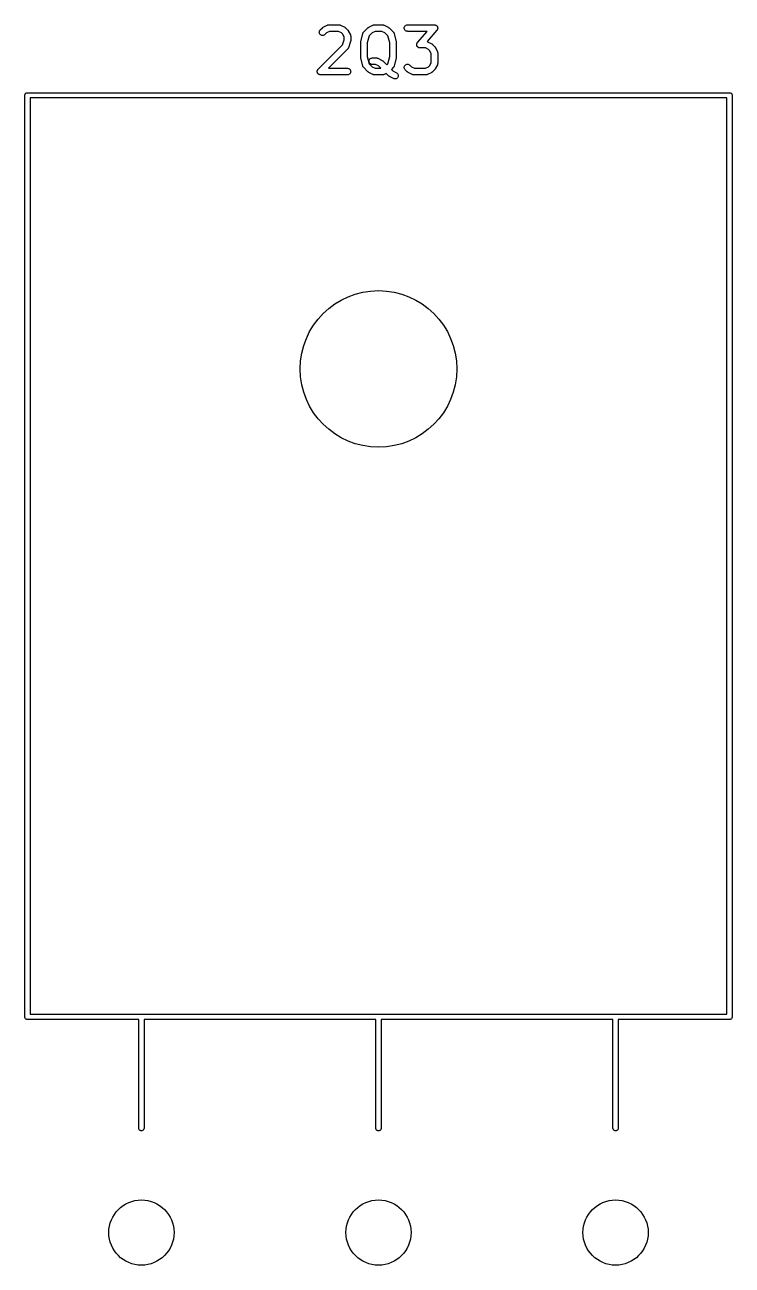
# Model space of a CAD drawing. Extents: x 0.77 to 9.62, y -5.42 to -2.18.
# Drawn here: x 4.815 to 5.456, y -3.305 to -2.182 of the extents above; entities that cross this region are included whole.
import ezdxf

# ---------------------------------------------------------------- set-up
doc = ezdxf.new("R2010")
doc.units = 0
doc.header["$MEASUREMENT"] = 0
doc.layers.add('BLACK', color=7, linetype='CONTINUOUS')

msp = doc.modelspace()

# ---------------------------------------------------------------- linework, layer by layer
at = {"layer": 'BLACK', "linetype": 'CONTINUOUS'}
for p, q in [((5.08186, -2.18828), (5.08192, -2.18771)), ((5.08192, -2.18886), (5.08186, -2.18828)), ((5.08192, -2.18771), (5.08209, -2.18716)), ((5.08208, -2.18941), (5.08192, -2.18886)), ((5.08235, -2.18992), (5.08208, -2.18941)), ((5.08209, -2.18716), (5.08236, -2.18665)), ((5.08236, -2.18665), (5.08273, -2.1862)), ((5.08273, -2.1862), (5.0846, -2.18433)), ((5.0846, -2.18433), (5.08463, -2.1843)), ((5.08463, -2.1843), (5.08476, -2.1842)), ((5.08476, -2.1842), (5.08488, -2.18408)), ((5.08488, -2.18408), (5.08498, -2.18402)), ((5.08498, -2.18402), (5.08508, -2.18394)), ((5.08508, -2.18394), (5.08523, -2.18386)), ((5.08523, -2.18386), (5.08537, -2.18378)), ((5.08537, -2.18378), (5.08912, -2.1819)), ((5.08844, -2.18884), (5.0869, -2.19038)), ((5.09114, -2.1875), (5.08844, -2.18884)), ((5.08912, -2.1819), (5.08916, -2.18188)), ((5.08916, -2.18188), (5.08924, -2.18185)), ((5.08924, -2.18185), (5.08931, -2.18181)), ((5.08931, -2.18181), (5.08951, -2.18175)), ((5.08951, -2.18175), (5.0897, -2.18168)), ((5.0897, -2.18168), (5.08978, -2.18167)), ((5.08978, -2.18167), (5.08987, -2.18165)), ((5.08987, -2.18165), (5.09007, -2.18163)), ((5.09007, -2.18163), (5.09027, -2.18159)), ((5.09027, -2.18159), (5.09035, -2.1816)), ((5.09035, -2.1816), (5.09044, -2.18159)), ((5.09044, -2.18159), (5.09981, -2.18159)), ((5.09912, -2.1875), (5.09114, -2.1875)), ((5.10181, -2.18884), (5.09912, -2.1875)), ((5.09981, -2.18159), (5.09985, -2.18159)), ((5.09985, -2.18159), (5.09994, -2.1816)), ((5.09994, -2.1816), (5.10003, -2.1816)), ((5.10003, -2.1816), (5.10023, -2.18163)), ((5.10023, -2.18163), (5.10043, -2.18165)), ((5.10043, -2.18165), (5.10051, -2.18168)), ((5.10051, -2.18168), (5.10059, -2.1817)), ((5.10059, -2.1817), (5.10078, -2.18177)), ((5.10078, -2.18177), (5.10098, -2.18183)), ((5.10098, -2.18183), (5.10105, -2.18187)), ((5.10105, -2.18187), (5.10113, -2.1819)), ((5.10113, -2.1819), (5.10488, -2.18378)), ((5.10301, -2.19004), (5.10181, -2.18884)), ((5.10488, -2.18378), (5.10492, -2.18379)), ((5.10492, -2.18379), (5.10506, -2.18389)), ((5.10506, -2.18389), (5.1052, -2.18396)), ((5.1052, -2.18396), (5.1053, -2.18404)), ((5.1053, -2.18404), (5.1054, -2.18411)), ((5.1054, -2.18411), (5.10552, -2.18422)), ((5.10552, -2.18422), (5.10565, -2.18433)), ((5.10565, -2.18433), (5.10752, -2.1862)), ((5.10752, -2.1862), (5.10755, -2.18623)), ((5.10755, -2.18623), (5.10766, -2.18636)), ((5.10766, -2.18636), (5.10777, -2.18648)), ((5.10777, -2.18648), (5.10784, -2.18659)), ((5.10784, -2.18659), (5.10791, -2.18668)), ((5.10791, -2.18668), (5.10799, -2.18683)), ((5.10799, -2.18683), (5.10808, -2.18697)), ((5.10808, -2.18697), (5.10995, -2.19072)), ((5.11945, -2.19695), (5.12132, -2.18945)), ((5.12132, -2.18945), (5.12133, -2.18941)), ((5.12133, -2.18941), (5.1214, -2.18922)), ((5.1214, -2.18922), (5.12146, -2.18903)), ((5.12146, -2.18903), (5.1215, -2.18895)), ((5.1215, -2.18895), (5.12153, -2.18887)), ((5.12153, -2.18887), (5.12164, -2.1887)), ((5.12164, -2.1887), (5.12173, -2.18852)), ((5.12173, -2.18852), (5.12179, -2.18846)), ((5.12179, -2.18846), (5.12183, -2.18838)), ((5.12183, -2.18838), (5.12197, -2.18823)), ((5.12197, -2.18823), (5.1221, -2.18808)), ((5.1221, -2.18808), (5.12585, -2.18433)), ((5.12585, -2.18433), (5.12588, -2.1843)), ((5.12588, -2.1843), (5.12601, -2.1842)), ((5.12601, -2.1842), (5.12613, -2.18408)), ((5.12613, -2.18408), (5.12623, -2.18402)), ((5.12623, -2.18402), (5.12633, -2.18394)), ((5.12633, -2.18394), (5.12647, -2.18386)), ((5.12647, -2.18386), (5.12661, -2.18378)), ((5.12661, -2.18378), (5.13036, -2.1819)), ((5.12968, -2.18884), (5.12685, -2.19168)), ((5.13238, -2.1875), (5.12968, -2.18884)), ((5.13036, -2.1819), (5.1304, -2.18188)), ((5.1304, -2.18188), (5.13048, -2.18185)), ((5.13048, -2.18185), (5.13056, -2.18181)), ((5.13056, -2.18181), (5.13075, -2.18175)), ((5.13075, -2.18175), (5.13094, -2.18168)), ((5.13094, -2.18168), (5.13103, -2.18167)), ((5.13103, -2.18167), (5.13111, -2.18165)), ((5.13111, -2.18165), (5.13131, -2.18163)), ((5.13131, -2.18163), (5.13151, -2.18159)), ((5.13151, -2.18159), (5.1316, -2.1816)), ((5.1316, -2.1816), (5.13168, -2.18159)), ((5.13168, -2.18159), (5.13918, -2.18159)), ((5.13849, -2.1875), (5.13238, -2.1875)), ((5.14118, -2.18884), (5.13849, -2.1875)), ((5.13918, -2.18159), (5.13922, -2.18159)), ((5.13922, -2.18159), (5.13931, -2.1816)), ((5.13931, -2.1816), (5.1394, -2.1816)), ((5.1394, -2.1816), (5.1396, -2.18163)), ((5.1396, -2.18163), (5.1398, -2.18165)), ((5.1398, -2.18165), (5.13988, -2.18168)), ((5.13988, -2.18168), (5.13997, -2.1817)), ((5.13997, -2.1817), (5.14015, -2.18177)), ((5.14015, -2.18177), (5.14035, -2.18183)), ((5.14035, -2.18183), (5.14042, -2.18187)), ((5.14042, -2.18187), (5.1405, -2.1819)), ((5.1405, -2.1819), (5.14425, -2.18378)), ((5.14402, -2.19168), (5.14118, -2.18884)), ((5.14425, -2.18378), (5.14429, -2.18379)), ((5.14429, -2.18379), (5.14443, -2.18389)), ((5.14443, -2.18389), (5.14457, -2.18396)), ((5.14457, -2.18396), (5.14467, -2.18404)), ((5.14467, -2.18404), (5.14477, -2.18411)), ((5.14477, -2.18411), (5.14489, -2.18422)), ((5.14489, -2.18422), (5.14502, -2.18433)), ((5.14502, -2.18433), (5.14877, -2.18808)), ((5.14877, -2.18808), (5.1488, -2.18811)), ((5.1488, -2.18811), (5.14892, -2.18826)), ((5.14892, -2.18826), (5.14906, -2.18841)), ((5.14906, -2.18841), (5.1491, -2.18849)), ((5.1491, -2.18849), (5.14916, -2.18856)), ((5.14916, -2.18856), (5.14925, -2.18874)), ((5.14925, -2.18874), (5.14935, -2.18891)), ((5.14935, -2.18891), (5.14938, -2.18899)), ((5.14938, -2.18899), (5.14942, -2.18907)), ((5.14942, -2.18907), (5.14948, -2.18926)), ((5.14948, -2.18926), (5.14955, -2.18945)), ((5.14955, -2.18945), (5.15142, -2.19695)), ((5.15873, -2.18452), (5.15879, -2.18395)), ((5.15878, -2.1851), (5.15873, -2.18452)), ((5.15894, -2.18565), (5.15878, -2.1851)), ((5.15879, -2.18395), (5.15896, -2.1834)), ((5.15921, -2.18616), (5.15894, -2.18565)), ((5.15896, -2.1834), (5.15923, -2.18289)), ((5.15957, -2.18661), (5.15921, -2.18616)), ((5.15923, -2.18289), (5.1596, -2.18245)), ((5.16001, -2.18698), (5.15957, -2.18661)), ((5.1596, -2.18245), (5.16005, -2.18208)), ((5.16052, -2.18726), (5.16001, -2.18698)), ((5.16005, -2.18208), (5.16055, -2.18181)), ((5.16107, -2.18743), (5.16052, -2.18726)), ((5.16055, -2.18181), (5.16111, -2.18165)), ((5.16164, -2.18749), (5.16107, -2.18743)), ((5.16111, -2.18165), (5.16168, -2.18159)), ((5.16168, -2.1875), (5.16164, -2.18749)), ((5.16168, -2.18159), (5.18605, -2.18159)), ((5.17954, -2.1875), (5.16168, -2.1875)), ((5.17071, -2.1976), (5.17954, -2.1875)), ((5.18827, -2.18649), (5.17934, -2.1967)), ((5.18605, -2.18159), (5.18609, -2.18159)), ((5.18609, -2.18159), (5.18628, -2.18161)), ((5.18628, -2.18161), (5.18646, -2.18162)), ((5.18646, -2.18162), (5.18656, -2.18164)), ((5.18656, -2.18164), (5.18667, -2.18165)), ((5.18667, -2.18165), (5.18684, -2.18171)), ((5.18684, -2.18171), (5.18702, -2.18175)), ((5.18702, -2.18175), (5.18712, -2.1818)), ((5.18712, -2.1818), (5.18721, -2.18183)), ((5.18721, -2.18183), (5.18738, -2.18192)), ((5.18738, -2.18192), (5.18755, -2.182)), ((5.18755, -2.182), (5.18763, -2.18206)), ((5.18763, -2.18206), (5.18772, -2.18211)), ((5.18772, -2.18211), (5.18786, -2.18223)), ((5.18786, -2.18223), (5.18801, -2.18233)), ((5.18801, -2.18233), (5.18808, -2.18241)), ((5.18808, -2.18241), (5.18816, -2.18248)), ((5.18816, -2.18248), (5.18828, -2.18262)), ((5.18838, -2.18634), (5.18827, -2.18649)), ((5.18828, -2.18262), (5.1884, -2.18276)), ((5.1885, -2.18619), (5.18838, -2.18634)), ((5.1884, -2.18276), (5.18846, -2.18284)), ((5.18846, -2.18284), (5.18852, -2.18293)), ((5.18855, -2.1861), (5.1885, -2.18619)), ((5.18852, -2.18293), (5.18861, -2.18309)), ((5.18861, -2.18602), (5.18855, -2.1861)), ((5.18861, -2.18309), (5.18871, -2.18325)), ((5.18869, -2.18585), (5.18861, -2.18602)), ((5.18877, -2.18569), (5.18869, -2.18585)), ((5.18871, -2.18325), (5.18874, -2.18334)), ((5.18874, -2.18334), (5.18879, -2.18344)), ((5.1888, -2.18559), (5.18877, -2.18569)), ((5.18879, -2.18344), (5.18884, -2.18361)), ((5.18885, -2.18549), (5.1888, -2.18559)), ((5.18884, -2.18361), (5.18891, -2.18379)), ((5.18889, -2.18531), (5.18885, -2.18549)), ((5.18894, -2.18514), (5.18889, -2.18531)), ((5.18891, -2.18379), (5.18892, -2.18389)), ((5.18892, -2.18389), (5.18895, -2.18399)), ((5.18895, -2.18503), (5.18894, -2.18514)), ((5.18895, -2.18399), (5.18897, -2.18417)), ((5.18898, -2.18493), (5.18895, -2.18503)), ((5.18897, -2.18417), (5.189, -2.18436)), ((5.18899, -2.18475), (5.18898, -2.18493)), ((5.189, -2.18456), (5.18899, -2.18475)), ((5.189, -2.18436), (5.189, -2.18446)), ((5.189, -2.18446), (5.189, -2.18456)), ((5.08085, -2.22182), (5.10286, -2.19982)), ((5.08271, -2.19037), (5.08235, -2.18992)), ((5.08315, -2.19073), (5.08271, -2.19037)), ((5.08366, -2.19101), (5.08315, -2.19073)), ((5.08421, -2.19118), (5.08366, -2.19101)), ((5.08478, -2.19124), (5.08421, -2.19118)), ((5.08536, -2.19119), (5.08478, -2.19124)), ((5.08591, -2.19103), (5.08536, -2.19119)), ((5.08642, -2.19077), (5.08591, -2.19103)), ((5.08687, -2.19041), (5.08642, -2.19077)), ((5.0869, -2.19038), (5.08687, -2.19041)), ((5.10286, -2.19982), (5.10436, -2.19531)), ((5.10436, -2.19274), (5.10301, -2.19004)), ((5.10436, -2.19531), (5.10436, -2.19274)), ((5.11011, -2.19672), (5.10824, -2.20235)), ((5.10995, -2.19072), (5.10997, -2.19076)), ((5.10997, -2.19076), (5.11, -2.19084)), ((5.11, -2.19084), (5.11004, -2.19092)), ((5.11004, -2.19092), (5.1101, -2.19111)), ((5.1101, -2.19111), (5.11017, -2.1913)), ((5.11015, -2.19656), (5.11011, -2.19672)), ((5.1102, -2.19641), (5.11015, -2.19656)), ((5.11017, -2.1913), (5.11018, -2.19138)), ((5.11018, -2.19138), (5.11021, -2.19147)), ((5.11021, -2.19628), (5.1102, -2.19641)), ((5.11021, -2.19147), (5.11023, -2.19167)), ((5.11024, -2.19616), (5.11021, -2.19628)), ((5.11023, -2.19167), (5.11026, -2.19187)), ((5.11025, -2.196), (5.11024, -2.19616)), ((5.11026, -2.19583), (5.11025, -2.196)), ((5.11026, -2.19187), (5.11026, -2.19196)), ((5.11026, -2.19196), (5.11026, -2.19204)), ((5.11026, -2.19204), (5.11026, -2.19579)), ((5.11026, -2.19579), (5.11026, -2.19583)), ((5.11936, -2.19752), (5.1194, -2.19729)), ((5.11936, -2.19757), (5.11936, -2.19752)), ((5.11936, -2.19762), (5.11936, -2.19757)), ((5.11936, -2.19767), (5.11936, -2.19762)), ((5.11936, -2.21079), (5.11936, -2.19767)), ((5.1194, -2.19729), (5.11942, -2.19705)), ((5.11942, -2.19705), (5.11944, -2.197)), ((5.11944, -2.197), (5.11945, -2.19695)), ((5.12685, -2.19168), (5.12526, -2.19803)), ((5.12526, -2.19803), (5.12526, -2.21043)), ((5.1456, -2.19803), (5.14402, -2.19168)), ((5.1456, -2.21043), (5.1456, -2.19803)), ((5.15142, -2.19695), (5.15143, -2.19699)), ((5.15143, -2.19699), (5.15144, -2.19704)), ((5.15144, -2.19704), (5.15145, -2.19709)), ((5.15145, -2.19709), (5.15148, -2.19733)), ((5.15148, -2.19733), (5.15151, -2.19756)), ((5.15151, -2.19756), (5.1515, -2.19761)), ((5.1515, -2.19761), (5.15151, -2.19767)), ((5.15151, -2.19767), (5.15151, -2.21079)), ((5.16998, -2.19952), (5.17, -2.19934)), ((5.16999, -2.19962), (5.16998, -2.19952)), ((5.16998, -2.19973), (5.16999, -2.19962)), ((5.17001, -2.19991), (5.16998, -2.19973)), ((5.17, -2.19915), (5.17003, -2.19905)), ((5.17, -2.19934), (5.17, -2.19915)), ((5.17003, -2.20009), (5.17001, -2.19991)), ((5.17003, -2.19905), (5.17004, -2.19895)), ((5.17006, -2.20019), (5.17003, -2.20009)), ((5.17004, -2.19895), (5.17009, -2.19877)), ((5.17007, -2.2003), (5.17006, -2.20019)), ((5.17014, -2.20047), (5.17007, -2.2003)), ((5.17009, -2.19877), (5.17013, -2.19859)), ((5.17013, -2.19859), (5.17018, -2.1985)), ((5.17019, -2.20065), (5.17014, -2.20047)), ((5.17018, -2.1985), (5.17021, -2.1984)), ((5.17024, -2.20074), (5.17019, -2.20065)), ((5.17021, -2.1984), (5.17029, -2.19823)), ((5.17027, -2.20084), (5.17024, -2.20074)), ((5.17037, -2.20099), (5.17027, -2.20084)), ((5.17029, -2.19823), (5.17037, -2.19806)), ((5.17037, -2.19806), (5.17043, -2.19798)), ((5.17043, -2.19798), (5.17048, -2.19789)), ((5.17048, -2.19789), (5.1706, -2.19775)), ((5.1706, -2.19775), (5.17071, -2.1976)), ((5.17934, -2.1967), (5.17952, -2.19677)), ((5.17952, -2.19677), (5.17972, -2.19683)), ((5.17972, -2.19683), (5.17979, -2.19687)), ((5.17979, -2.19687), (5.17987, -2.1969)), ((5.17987, -2.1969), (5.18362, -2.19877)), ((5.18362, -2.19877), (5.18366, -2.19879)), ((5.18366, -2.19879), (5.1838, -2.19888)), ((5.1838, -2.19888), (5.18394, -2.19896)), ((5.18394, -2.19896), (5.18404, -2.19904)), ((5.18404, -2.19904), (5.18414, -2.19911)), ((5.18414, -2.19911), (5.18426, -2.19922)), ((5.18426, -2.19922), (5.18439, -2.19933)), ((5.18439, -2.19933), (5.18626, -2.2012)), ((5.10752, -2.2035), (5.09007, -2.22096)), ((5.10758, -2.20344), (5.10752, -2.2035)), ((5.10764, -2.20338), (5.10758, -2.20344)), ((5.10776, -2.20321), (5.10764, -2.20338)), ((5.10789, -2.20306), (5.10776, -2.20321)), ((5.10793, -2.20298), (5.10789, -2.20306)), ((5.10798, -2.20291), (5.10793, -2.20298)), ((5.10807, -2.20273), (5.10798, -2.20291)), ((5.10816, -2.20255), (5.10807, -2.20273)), ((5.10819, -2.20247), (5.10816, -2.20255)), ((5.10822, -2.20239), (5.10819, -2.20247)), ((5.10824, -2.20235), (5.10822, -2.20239)), ((5.11936, -2.21084), (5.11936, -2.21079)), ((5.11936, -2.21089), (5.11936, -2.21084)), ((5.11939, -2.21113), (5.11936, -2.21089)), ((5.11941, -2.21136), (5.11939, -2.21113)), ((5.11943, -2.21141), (5.11941, -2.21136)), ((5.11944, -2.21147), (5.11943, -2.21141)), ((5.11945, -2.21151), (5.11944, -2.21147)), ((5.12132, -2.219), (5.11945, -2.21151)), ((5.12526, -2.21043), (5.12685, -2.21678)), ((5.12773, -2.21244), (5.12817, -2.21208)), ((5.12817, -2.21208), (5.12868, -2.21181)), ((5.12868, -2.21181), (5.12924, -2.21164)), ((5.12924, -2.21164), (5.12981, -2.21159)), ((5.12981, -2.21159), (5.13356, -2.21159)), ((5.13356, -2.21159), (5.1336, -2.21159)), ((5.1336, -2.21159), (5.13369, -2.2116)), ((5.13369, -2.2116), (5.13377, -2.21159)), ((5.13377, -2.21159), (5.13397, -2.21163)), ((5.13397, -2.21163), (5.13417, -2.21165)), ((5.13417, -2.21165), (5.13425, -2.21168)), ((5.13425, -2.21168), (5.13434, -2.21169)), ((5.13434, -2.21169), (5.13453, -2.21176)), ((5.13453, -2.21176), (5.13472, -2.21182)), ((5.13472, -2.21182), (5.1348, -2.21187)), ((5.1348, -2.21187), (5.13488, -2.2119)), ((5.13488, -2.2119), (5.13863, -2.21377)), ((5.14402, -2.21678), (5.1456, -2.21043)), ((5.15142, -2.21151), (5.14955, -2.219)), ((5.15143, -2.21145), (5.15142, -2.21151)), ((5.15144, -2.2114), (5.15143, -2.21145)), ((5.15147, -2.21117), (5.15144, -2.2114)), ((5.15151, -2.21094), (5.15147, -2.21117)), ((5.15151, -2.21083), (5.1515, -2.21088)), ((5.1515, -2.21088), (5.15151, -2.21094)), ((5.15151, -2.21079), (5.15151, -2.21083)), ((5.17046, -2.20116), (5.17037, -2.20099)), ((5.17052, -2.20124), (5.17046, -2.20116)), ((5.17058, -2.20133), (5.17052, -2.20124)), ((5.1707, -2.20146), (5.17058, -2.20133)), ((5.17082, -2.20161), (5.1707, -2.20146)), ((5.1709, -2.20167), (5.17082, -2.20161)), ((5.17097, -2.20175), (5.1709, -2.20167)), ((5.17112, -2.20186), (5.17097, -2.20175)), ((5.17126, -2.20198), (5.17112, -2.20186)), ((5.17135, -2.20203), (5.17126, -2.20198)), ((5.17143, -2.20209), (5.17135, -2.20203)), ((5.1716, -2.20217), (5.17143, -2.20209)), ((5.17177, -2.20225), (5.1716, -2.20217)), ((5.17186, -2.20229), (5.17177, -2.20225)), ((5.17196, -2.20233), (5.17186, -2.20229)), ((5.17214, -2.20237), (5.17196, -2.20233)), ((5.17231, -2.20243), (5.17214, -2.20237)), ((5.17242, -2.20244), (5.17231, -2.20243)), ((5.17252, -2.20246), (5.17242, -2.20244)), ((5.1727, -2.20247), (5.17252, -2.20246)), ((5.17289, -2.20249), (5.1727, -2.20247)), ((5.17293, -2.20249), (5.17289, -2.20249)), ((5.17786, -2.20249), (5.17293, -2.20249)), ((5.18055, -2.20384), (5.17786, -2.20249)), ((5.18175, -2.20504), (5.18055, -2.20384)), ((5.1831, -2.20774), (5.18175, -2.20504)), ((5.1831, -2.21572), (5.1831, -2.20774)), ((5.18626, -2.2012), (5.18629, -2.20123)), ((5.18629, -2.20123), (5.1864, -2.20136)), ((5.1864, -2.20136), (5.18651, -2.20148)), ((5.18651, -2.20148), (5.18658, -2.20159)), ((5.18658, -2.20159), (5.18665, -2.20168)), ((5.18665, -2.20168), (5.18673, -2.20183)), ((5.18673, -2.20183), (5.18682, -2.20197)), ((5.18682, -2.20197), (5.18869, -2.20572)), ((5.18869, -2.20572), (5.18871, -2.20576)), ((5.18871, -2.20576), (5.18874, -2.20584)), ((5.18874, -2.20584), (5.18878, -2.20591)), ((5.18878, -2.20591), (5.18884, -2.20611)), ((5.18884, -2.20611), (5.18891, -2.2063)), ((5.18891, -2.2063), (5.18892, -2.20638)), ((5.18892, -2.20638), (5.18895, -2.20647)), ((5.18895, -2.20647), (5.18897, -2.20667)), ((5.18897, -2.20667), (5.189, -2.20687)), ((5.189, -2.20687), (5.189, -2.20695)), ((5.189, -2.20695), (5.189, -2.20704)), ((5.189, -2.20704), (5.189, -2.21641)), ((5.08002, -2.22361), (5.08005, -2.22333)), ((5.08005, -2.22332), (5.08013, -2.22305)), ((5.08005, -2.22333), (5.08005, -2.22332)), ((5.08005, -2.22332), (5.08005, -2.22332)), ((5.08013, -2.22305), (5.08021, -2.22278)), ((5.08021, -2.22278), (5.08022, -2.22277)), ((5.08022, -2.22277), (5.08035, -2.22252)), ((5.08022, -2.22277), (5.08022, -2.22277)), ((5.08035, -2.22252), (5.08049, -2.22227)), ((5.08049, -2.22226), (5.08067, -2.22204)), ((5.08049, -2.22227), (5.08049, -2.22226)), ((5.08049, -2.22227), (5.08049, -2.22227)), ((5.08067, -2.22204), (5.08085, -2.22182)), ((5.09007, -2.22096), (5.10731, -2.22096)), ((5.10731, -2.22096), (5.10735, -2.22096)), ((5.10735, -2.22096), (5.10793, -2.22102)), ((5.10793, -2.22102), (5.10847, -2.2212)), ((5.10847, -2.2212), (5.10898, -2.22148)), ((5.10898, -2.22148), (5.10942, -2.22185)), ((5.10942, -2.22185), (5.10978, -2.2223)), ((5.10978, -2.2223), (5.11005, -2.22281)), ((5.11005, -2.22281), (5.11021, -2.22336)), ((5.11021, -2.22336), (5.11026, -2.22393)), ((5.12139, -2.21919), (5.12132, -2.219)), ((5.12144, -2.21938), (5.12139, -2.21919)), ((5.12148, -2.21946), (5.12144, -2.21938)), ((5.12151, -2.21955), (5.12148, -2.21946)), ((5.12162, -2.21972), (5.12151, -2.21955)), ((5.12171, -2.2199), (5.12162, -2.21972)), ((5.12176, -2.21997), (5.12171, -2.2199)), ((5.12181, -2.22004), (5.12176, -2.21997)), ((5.12194, -2.22019), (5.12181, -2.22004)), ((5.12207, -2.22035), (5.12194, -2.22019)), ((5.1221, -2.22038), (5.12207, -2.22035)), ((5.12585, -2.22413), (5.1221, -2.22038)), ((5.12685, -2.21678), (5.12968, -2.21961)), ((5.12686, -2.21452), (5.12692, -2.21395)), ((5.12691, -2.21509), (5.12686, -2.21452)), ((5.12707, -2.21564), (5.12691, -2.21509)), ((5.12692, -2.21395), (5.12709, -2.21339)), ((5.12734, -2.21616), (5.12707, -2.21564)), ((5.12709, -2.21339), (5.12736, -2.21289)), ((5.1277, -2.2166), (5.12734, -2.21616)), ((5.12736, -2.21289), (5.12773, -2.21244)), ((5.12814, -2.21698), (5.1277, -2.2166)), ((5.12865, -2.21725), (5.12814, -2.21698)), ((5.12919, -2.21743), (5.12865, -2.21725)), ((5.12977, -2.21749), (5.12919, -2.21743)), ((5.12968, -2.21961), (5.13238, -2.22096)), ((5.12981, -2.21749), (5.12977, -2.21749)), ((5.13286, -2.21749), (5.12981, -2.21749)), ((5.13238, -2.22096), (5.13768, -2.22096)), ((5.13556, -2.21884), (5.13286, -2.21749)), ((5.13768, -2.22096), (5.13556, -2.21884)), ((5.13863, -2.21377), (5.13867, -2.21379)), ((5.13867, -2.21379), (5.1388, -2.21388)), ((5.1388, -2.21388), (5.13895, -2.21396)), ((5.13895, -2.21396), (5.13905, -2.21404)), ((5.13905, -2.21404), (5.13915, -2.2141)), ((5.13915, -2.2141), (5.13927, -2.21422)), ((5.13927, -2.21422), (5.1394, -2.21433)), ((5.1394, -2.21433), (5.14293, -2.21786)), ((5.14293, -2.21786), (5.14402, -2.21678)), ((5.14877, -2.22038), (5.14711, -2.22204)), ((5.14711, -2.22204), (5.14843, -2.22336)), ((5.14843, -2.22336), (5.15175, -2.22502)), ((5.1489, -2.22022), (5.14877, -2.22038)), ((5.14903, -2.22008), (5.1489, -2.22022)), ((5.14908, -2.22), (5.14903, -2.22008)), ((5.14914, -2.21993), (5.14908, -2.22)), ((5.14923, -2.21975), (5.14914, -2.21993)), ((5.14933, -2.21958), (5.14923, -2.21975)), ((5.14937, -2.2195), (5.14933, -2.21958)), ((5.14941, -2.21942), (5.14937, -2.2195)), ((5.14947, -2.21923), (5.14941, -2.21942)), ((5.14954, -2.21904), (5.14947, -2.21923)), ((5.14955, -2.219), (5.14954, -2.21904)), ((5.15873, -2.22013), (5.15879, -2.21956)), ((5.15878, -2.22071), (5.15873, -2.22013)), ((5.15894, -2.22126), (5.15878, -2.22071)), ((5.15879, -2.21956), (5.15896, -2.21901)), ((5.1592, -2.22177), (5.15894, -2.22126)), ((5.15896, -2.21901), (5.15924, -2.2185)), ((5.15956, -2.22222), (5.1592, -2.22177)), ((5.15924, -2.2185), (5.15961, -2.21806)), ((5.15959, -2.22225), (5.15956, -2.22222)), ((5.16147, -2.22413), (5.15959, -2.22225)), ((5.15961, -2.21806), (5.16005, -2.2177)), ((5.16005, -2.2177), (5.16056, -2.21743)), ((5.16056, -2.21743), (5.16112, -2.21726)), ((5.16112, -2.21726), (5.16169, -2.21721)), ((5.16169, -2.21721), (5.16226, -2.21727)), ((5.16226, -2.21727), (5.16281, -2.21744)), ((5.16281, -2.21744), (5.16332, -2.21771)), ((5.16332, -2.21771), (5.16377, -2.21808)), ((5.16377, -2.21808), (5.1653, -2.21961)), ((5.1653, -2.21961), (5.168, -2.22096)), ((5.168, -2.22096), (5.17786, -2.22096)), ((5.17786, -2.22096), (5.18055, -2.21961)), ((5.18055, -2.21961), (5.18175, -2.21841)), ((5.18175, -2.21841), (5.1831, -2.21572)), ((5.18626, -2.22225), (5.18439, -2.22413)), ((5.18637, -2.22212), (5.18626, -2.22225)), ((5.18649, -2.222), (5.18637, -2.22212)), ((5.18655, -2.2219), (5.18649, -2.222)), ((5.18663, -2.22181), (5.18655, -2.2219)), ((5.18671, -2.22166), (5.18663, -2.22181)), ((5.1868, -2.22152), (5.18671, -2.22166)), ((5.18682, -2.22148), (5.1868, -2.22152)), ((5.18869, -2.21773), (5.18682, -2.22148)), ((5.18872, -2.21765), (5.18869, -2.21773)), ((5.18877, -2.21758), (5.18872, -2.21765)), ((5.18883, -2.21738), (5.18877, -2.21758)), ((5.1889, -2.2172), (5.18883, -2.21738)), ((5.18891, -2.21711), (5.1889, -2.2172)), ((5.18894, -2.21703), (5.18891, -2.21711)), ((5.18896, -2.21683), (5.18894, -2.21703)), ((5.189, -2.21663), (5.18896, -2.21683)), ((5.189, -2.21645), (5.18899, -2.21654)), ((5.18899, -2.21654), (5.189, -2.21663)), ((5.189, -2.21641), (5.189, -2.21645)), ((5.07999, -2.22389), (5.08002, -2.22361)), ((5.07999, -2.2239), (5.07999, -2.22389)), ((5.08001, -2.22418), (5.07999, -2.2239)), ((5.07999, -2.2239), (5.07999, -2.2239)), ((5.08004, -2.22447), (5.08001, -2.22418)), ((5.08004, -2.22448), (5.08004, -2.22447)), ((5.08004, -2.22447), (5.08004, -2.22447)), ((5.08012, -2.22475), (5.08004, -2.22448)), ((5.0802, -2.22502), (5.08012, -2.22475)), ((5.08021, -2.22503), (5.0802, -2.22502)), ((5.0802, -2.22502), (5.0802, -2.22502)), ((5.08034, -2.22529), (5.08021, -2.22503)), ((5.08047, -2.22553), (5.08034, -2.22529)), ((5.08047, -2.22554), (5.08047, -2.22553)), ((5.08047, -2.22553), (5.08047, -2.22553)), ((5.08065, -2.22576), (5.08047, -2.22554)), ((5.08083, -2.22598), (5.08065, -2.22576)), ((5.08084, -2.22599), (5.08083, -2.22598)), ((5.08083, -2.22598), (5.08083, -2.22598)), ((5.08105, -2.22617), (5.08084, -2.22599)), ((5.08127, -2.22635), (5.08105, -2.22617)), ((5.08128, -2.22635), (5.08127, -2.22635)), ((5.08153, -2.22649), (5.08128, -2.22635)), ((5.08128, -2.22635), (5.08128, -2.22635)), ((5.08178, -2.22663), (5.08153, -2.22649)), ((5.08179, -2.22663), (5.08178, -2.22663)), ((5.08178, -2.22663), (5.08178, -2.22663)), ((5.08206, -2.22672), (5.08179, -2.22663)), ((5.08233, -2.2268), (5.08206, -2.22672)), ((5.08234, -2.2268), (5.08233, -2.2268)), ((5.08233, -2.2268), (5.08233, -2.2268)), ((5.08262, -2.22683), (5.08234, -2.2268)), ((5.0829, -2.22687), (5.08262, -2.22683)), ((5.08291, -2.22687), (5.0829, -2.22687)), ((5.08294, -2.22687), (5.08291, -2.22687)), ((5.08291, -2.22687), (5.08291, -2.22687)), ((5.08291, -2.22687), (5.08291, -2.22687)), ((5.10731, -2.22687), (5.08294, -2.22687)), ((5.10789, -2.22681), (5.10731, -2.22687)), ((5.10844, -2.22664), (5.10789, -2.22681)), ((5.10895, -2.22637), (5.10844, -2.22664)), ((5.10939, -2.22601), (5.10895, -2.22637)), ((5.10976, -2.22556), (5.10939, -2.22601)), ((5.11003, -2.22506), (5.10976, -2.22556)), ((5.1102, -2.22451), (5.11003, -2.22506)), ((5.11026, -2.22393), (5.1102, -2.22451)), ((5.12597, -2.22423), (5.12585, -2.22413)), ((5.12609, -2.22435), (5.12597, -2.22423)), ((5.1262, -2.22441), (5.12609, -2.22435)), ((5.12629, -2.22449), (5.1262, -2.22441)), ((5.12644, -2.22457), (5.12629, -2.22449)), ((5.12658, -2.22466), (5.12644, -2.22457)), ((5.12661, -2.22468), (5.12658, -2.22466)), ((5.13036, -2.22655), (5.12661, -2.22468)), ((5.13044, -2.22658), (5.13036, -2.22655)), ((5.13052, -2.22663), (5.13044, -2.22658)), ((5.13071, -2.22669), (5.13052, -2.22663)), ((5.1309, -2.22676), (5.13071, -2.22669)), ((5.13099, -2.22677), (5.1309, -2.22676)), ((5.13107, -2.2268), (5.13099, -2.22677)), ((5.13127, -2.22682), (5.13107, -2.2268)), ((5.13147, -2.22686), (5.13127, -2.22682)), ((5.13156, -2.22686), (5.13147, -2.22686)), ((5.13164, -2.22687), (5.13156, -2.22686)), ((5.13168, -2.22687), (5.13164, -2.22687)), ((5.13918, -2.22687), (5.13168, -2.22687)), ((5.13927, -2.22686), (5.13918, -2.22687)), ((5.13936, -2.22686), (5.13927, -2.22686)), ((5.13956, -2.22683), (5.13936, -2.22686)), ((5.13976, -2.22681), (5.13956, -2.22683)), ((5.13984, -2.22678), (5.13976, -2.22681)), ((5.13993, -2.22677), (5.13984, -2.22678)), ((5.14011, -2.2267), (5.13993, -2.22677)), ((5.14031, -2.22664), (5.14011, -2.2267)), ((5.14038, -2.2266), (5.14031, -2.22664)), ((5.14047, -2.22657), (5.14038, -2.2266)), ((5.1405, -2.22655), (5.14047, -2.22657)), ((5.14235, -2.22563), (5.1405, -2.22655)), ((5.14459, -2.22788), (5.14235, -2.22563)), ((5.14472, -2.22798), (5.14459, -2.22788)), ((5.14484, -2.2281), (5.14472, -2.22798)), ((5.14494, -2.22816), (5.14484, -2.2281)), ((5.14504, -2.22824), (5.14494, -2.22816)), ((5.14519, -2.22832), (5.14504, -2.22824)), ((5.14532, -2.22841), (5.14519, -2.22832)), ((5.14536, -2.22843), (5.14532, -2.22841)), ((5.14911, -2.2303), (5.14536, -2.22843)), ((5.14965, -2.23051), (5.14911, -2.2303)), ((5.15022, -2.23061), (5.14965, -2.23051)), ((5.15079, -2.23059), (5.15022, -2.23061)), ((5.15136, -2.23047), (5.15079, -2.23059)), ((5.15188, -2.23023), (5.15136, -2.23047)), ((5.15175, -2.22502), (5.15179, -2.22504)), ((5.15179, -2.22504), (5.15227, -2.22535)), ((5.15235, -2.2299), (5.15188, -2.23023)), ((5.15227, -2.22535), (5.15269, -2.22575)), ((5.15275, -2.22949), (5.15235, -2.2299)), ((5.15269, -2.22575), (5.15301, -2.22623)), ((5.15306, -2.229), (5.15275, -2.22949)), ((5.15301, -2.22623), (5.15324, -2.22676)), ((5.15327, -2.22846), (5.15306, -2.229)), ((5.15324, -2.22676), (5.15336, -2.22732)), ((5.15337, -2.2279), (5.15327, -2.22846)), ((5.15336, -2.22732), (5.15337, -2.2279)), ((5.16159, -2.22423), (5.16147, -2.22413)), ((5.16171, -2.22435), (5.16159, -2.22423)), ((5.16182, -2.22441), (5.16171, -2.22435)), ((5.16191, -2.22449), (5.16182, -2.22441)), ((5.16206, -2.22457), (5.16191, -2.22449)), ((5.1622, -2.22466), (5.16206, -2.22457)), ((5.16223, -2.22468), (5.1622, -2.22466)), ((5.16598, -2.22655), (5.16223, -2.22468)), ((5.16606, -2.22658), (5.16598, -2.22655)), ((5.16614, -2.22663), (5.16606, -2.22658)), ((5.16633, -2.22669), (5.16614, -2.22663)), ((5.16652, -2.22676), (5.16633, -2.22669)), ((5.16661, -2.22677), (5.16652, -2.22676)), ((5.16669, -2.2268), (5.16661, -2.22677)), ((5.16689, -2.22682), (5.16669, -2.2268)), ((5.16709, -2.22686), (5.16689, -2.22682)), ((5.16718, -2.22686), (5.16709, -2.22686)), ((5.16726, -2.22687), (5.16718, -2.22686)), ((5.1673, -2.22687), (5.16726, -2.22687)), ((5.17855, -2.22687), (5.1673, -2.22687)), ((5.17864, -2.22686), (5.17855, -2.22687)), ((5.17873, -2.22686), (5.17864, -2.22686)), ((5.17893, -2.22683), (5.17873, -2.22686)), ((5.17913, -2.22681), (5.17893, -2.22683)), ((5.17921, -2.22678), (5.17913, -2.22681)), ((5.1793, -2.22677), (5.17921, -2.22678)), ((5.17948, -2.2267), (5.1793, -2.22677)), ((5.17968, -2.22664), (5.17948, -2.2267)), ((5.17975, -2.2266), (5.17968, -2.22664)), ((5.17984, -2.22657), (5.17975, -2.2266)), ((5.17987, -2.22655), (5.17984, -2.22657)), ((5.18362, -2.22468), (5.17987, -2.22655)), ((5.18376, -2.22459), (5.18362, -2.22468)), ((5.18391, -2.22451), (5.18376, -2.22459)), ((5.18401, -2.22444), (5.18391, -2.22451)), ((5.18411, -2.22437), (5.18401, -2.22444)), ((5.18423, -2.22426), (5.18411, -2.22437)), ((5.18436, -2.22415), (5.18423, -2.22426)), ((5.18439, -2.22413), (5.18436, -2.22415)), ((4.81534, -2.24547), (4.81539, -2.24501)), ((4.81535, -2.24559), (4.81534, -2.24547)), ((4.81535, -3.07961), (4.81535, -2.24559)), ((4.81539, -2.24501), (4.81552, -2.24456)), ((4.81552, -2.24456), (4.81574, -2.24415)), ((4.81574, -2.24415), (4.81604, -2.24379)), ((4.81604, -2.24379), (4.8164, -2.2435)), ((4.8164, -2.2435), (4.81681, -2.24328)), ((4.81681, -2.24328), (4.81725, -2.24314)), ((4.81725, -2.24314), (4.8176, -2.24311)), ((4.8176, -2.24311), (4.81772, -2.2431)), ((4.8176, -2.24311), (4.8176, -2.24311)), ((4.81772, -2.2431), (4.81783, -2.24311)), ((4.81783, -2.24311), (5.45303, -2.24311)), ((5.45303, -2.24311), (5.45315, -2.2431)), ((5.45315, -2.2431), (5.45327, -2.24311)), ((5.45327, -2.24311), (5.45361, -2.24314)), ((5.45361, -2.24314), (5.45406, -2.24328)), ((5.45406, -2.24328), (5.45447, -2.2435)), ((5.45447, -2.2435), (5.45483, -2.24379)), ((5.45483, -2.24379), (5.45512, -2.24415)), ((5.45512, -2.24415), (5.45534, -2.24456)), ((5.45534, -2.24456), (5.45548, -2.24501)), ((5.45548, -2.24501), (5.45552, -2.24547)), ((5.45552, -2.24547), (5.45551, -2.24559)), ((5.45551, -2.24559), (5.45551, -3.07961)), ((4.82008, -2.24783), (4.82008, -3.07736)), ((5.45079, -2.24783), (4.82008, -2.24783)), ((5.45079, -3.07736), (5.45079, -2.24783)), ((4.81534, -3.07972), (4.81535, -3.07961)), ((4.81539, -3.08019), (4.81534, -3.07972)), ((4.81552, -3.08063), (4.81539, -3.08019)), ((4.81574, -3.08104), (4.81552, -3.08063)), ((4.81604, -3.0814), (4.81574, -3.08104)), ((4.8164, -3.0817), (4.81604, -3.0814)), ((4.81681, -3.08192), (4.8164, -3.0817)), ((4.81725, -3.08205), (4.81681, -3.08192)), ((4.81772, -3.0821), (4.81725, -3.08205)), ((4.81783, -3.08209), (4.81772, -3.0821)), ((4.9185, -3.08209), (4.81783, -3.08209)), ((4.82008, -3.07736), (4.92075, -3.07736)), ((4.9185, -3.18063), (4.9185, -3.08209)), ((4.92075, -3.07736), (4.92087, -3.07735)), ((4.92087, -3.07735), (4.92098, -3.07736)), ((4.92098, -3.07736), (5.13532, -3.07736)), ((5.13307, -3.08209), (4.92323, -3.08209)), ((4.92323, -3.08209), (4.92323, -3.18063)), ((5.13307, -3.18063), (5.13307, -3.08209)), ((5.13532, -3.07736), (5.13543, -3.07735)), ((5.13543, -3.07735), (5.13555, -3.07736)), ((5.13555, -3.07736), (5.34988, -3.07736)), ((5.34764, -3.08209), (5.1378, -3.08209)), ((5.1378, -3.08209), (5.1378, -3.18063)), ((5.34764, -3.18063), (5.34764, -3.08209)), ((5.34988, -3.07736), (5.35, -3.07735)), ((5.35, -3.07735), (5.35012, -3.07736)), ((5.35012, -3.07736), (5.45079, -3.07736)), ((5.45303, -3.08209), (5.35236, -3.08209)), ((5.35236, -3.08209), (5.35236, -3.18063)), ((5.45315, -3.0821), (5.45303, -3.08209)), ((5.45327, -3.08209), (5.45315, -3.0821)), ((5.45361, -3.08205), (5.45327, -3.08209)), ((5.45327, -3.08209), (5.45327, -3.08209)), ((5.45406, -3.08192), (5.45361, -3.08205)), ((5.45447, -3.0817), (5.45406, -3.08192)), ((5.45483, -3.0814), (5.45447, -3.0817)), ((5.45512, -3.08104), (5.45483, -3.0814)), ((5.45534, -3.08063), (5.45512, -3.08104)), ((5.45548, -3.08019), (5.45534, -3.08063)), ((5.45552, -3.07972), (5.45548, -3.08019)), ((5.45551, -3.07961), (5.45552, -3.07972)), ((4.91854, -3.18097), (4.9185, -3.18063)), ((4.91867, -3.18142), (4.91854, -3.18097)), ((4.91889, -3.18183), (4.91867, -3.18142)), ((4.91919, -3.18219), (4.91889, -3.18183)), ((4.91955, -3.18249), (4.91919, -3.18219)), ((4.91996, -3.1827), (4.91955, -3.18249)), ((4.9204, -3.18284), (4.91996, -3.1827)), ((4.92087, -3.18289), (4.9204, -3.18284)), ((4.92133, -3.18284), (4.92087, -3.18289)), ((4.92177, -3.1827), (4.92133, -3.18284)), ((4.92218, -3.18249), (4.92177, -3.1827)), ((4.92254, -3.18219), (4.92218, -3.18249)), ((4.92284, -3.18183), (4.92254, -3.18219)), ((4.92306, -3.18142), (4.92284, -3.18183)), ((4.92319, -3.18097), (4.92306, -3.18142)), ((4.92323, -3.18063), (4.92319, -3.18097)), ((5.13311, -3.18097), (5.13307, -3.18063)), ((5.13324, -3.18142), (5.13311, -3.18097)), ((5.13346, -3.18183), (5.13324, -3.18142)), ((5.13375, -3.18219), (5.13346, -3.18183)), ((5.13411, -3.18249), (5.13375, -3.18219)), ((5.13452, -3.1827), (5.13411, -3.18249)), ((5.13497, -3.18284), (5.13452, -3.1827)), ((5.13543, -3.18289), (5.13497, -3.18284)), ((5.1359, -3.18284), (5.13543, -3.18289)), ((5.13634, -3.1827), (5.1359, -3.18284)), ((5.13675, -3.18249), (5.13634, -3.1827)), ((5.13711, -3.18219), (5.13675, -3.18249)), ((5.13741, -3.18183), (5.13711, -3.18219)), ((5.13763, -3.18142), (5.13741, -3.18183)), ((5.13776, -3.18097), (5.13763, -3.18142)), ((5.1378, -3.18063), (5.13776, -3.18097)), ((5.34767, -3.18097), (5.34764, -3.18063)), ((5.34781, -3.18142), (5.34767, -3.18097)), ((5.34803, -3.18183), (5.34781, -3.18142)), ((5.34832, -3.18219), (5.34803, -3.18183)), ((5.34868, -3.18249), (5.34832, -3.18219)), ((5.34909, -3.1827), (5.34868, -3.18249)), ((5.34954, -3.18284), (5.34909, -3.1827)), ((5.35, -3.18289), (5.34954, -3.18284)), ((5.35046, -3.18284), (5.35, -3.18289)), ((5.35091, -3.1827), (5.35046, -3.18284)), ((5.35132, -3.18249), (5.35091, -3.1827)), ((5.35168, -3.18219), (5.35132, -3.18249)), ((5.35197, -3.18183), (5.35168, -3.18219)), ((5.35219, -3.18142), (5.35197, -3.18183)), ((5.35233, -3.18097), (5.35219, -3.18142)), ((5.35236, -3.18063), (5.35233, -3.18097))]:
    msp.add_line(p, q, dxfattribs=at)
at = {"layer": 'BLACK'}
for centre, radius in [((5.13543, -2.49311), 0.07087), ((4.92087, -3.275), 0.02953), ((5.13543, -3.275), 0.02953), ((5.35, -3.275), 0.02953)]:
    msp.add_circle(centre, radius, dxfattribs=at)

doc.saveas('drawing.dxf')
